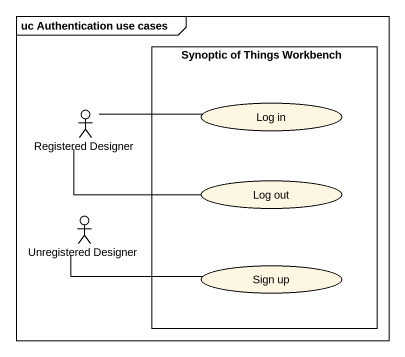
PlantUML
@startuml
mainframe uc Authentication use cases
rectangle "Synoptic of Things Workbench" as Synoptic_of_Things_Workbench {
  usecase "Log in" as Log_in
  usecase "Log out" as Log_out
  usecase "Sign up" as Sign_up
}
actor "Registered Designer" as Registered_Designer
actor "Unregistered Designer" as Unregistered_Designer
Registered_Designer -right- Log_in
Registered_Designer -right- Log_out
Unregistered_Designer -right- Sign_up
@enduml
